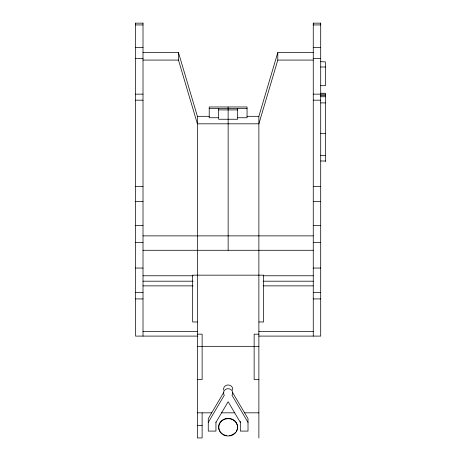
<?xml version="1.0" encoding="UTF-8"?>
<svg xmlns="http://www.w3.org/2000/svg" width="461" height="461" viewBox="0 0 461 461"><rect width="100%" height="100%" fill="white"/><g stroke="black" fill="none" stroke-linecap="round" stroke-linejoin="round"><path stroke-width="0.69" d="M258.875 437.95L258.875 116.316L277.793 52.577L313.261 52.577M277.793 52.577L277.793 60.08L258.875 123.819L197.394 123.819L178.476 60.08L178.476 52.577L143.008 52.577M223.931 392.086L208.263 418.657L208.263 431.087L215.944 431.087L215.944 421.999M208.263 422.403L224.294 395.221A4.587 4.212 0 0 1 225.124 389.741A4.587 4.212 0 0 1 231.145 389.741A4.587 4.212 0 0 1 231.975 395.221L248.012 422.403M215.944 422.403L228.137 401.733L240.325 422.403M135.563 23.154L143.008 23.154M313.261 23.154L320.706 23.154M135.563 24.934L143.008 24.934M313.261 24.934L320.706 24.934M135.563 47.454L143.008 47.454M313.261 47.454L320.706 47.454M135.563 58.414L143.008 58.414M313.261 58.414L320.706 58.414M143.008 60.08L178.476 60.08M277.793 60.08L313.261 60.08M320.706 67.001L325.437 67.001M320.706 85.683L325.437 85.683L325.437 61.912L320.706 61.659M320.706 93.266L325.437 93.266L325.437 161.598M135.563 94.148L143.008 94.148M313.261 94.148L320.706 94.148M320.706 94.217L325.437 94.217M320.706 95.398L325.437 95.398M320.706 96.741L325.437 96.741M135.563 100.175L143.008 100.175M313.261 100.175L320.706 100.175M320.706 102.901L325.437 102.901M209.219 108.41L247.05 108.41M218.675 109.908L237.594 109.908M178.476 52.577L197.394 116.316L209.219 116.316M247.05 116.316L258.875 116.316M218.675 117.751L209.219 117.751L209.219 106.981L247.05 106.981L247.05 117.751L237.594 117.751M320.706 133.557L325.437 133.557M320.706 155.449L325.437 155.449M320.706 160.987L325.437 160.987M135.563 186.417L143.008 186.417M313.261 186.417L320.706 186.417M135.563 201.497L143.008 201.497M313.261 201.497L320.706 201.497M135.563 225.475L143.008 225.475M313.261 225.475L320.706 225.475M143.008 235.882L313.261 235.882M135.563 242.572L143.008 242.572M313.261 242.572L320.706 242.572M143.008 250.283L313.261 250.283M135.563 268.054L143.008 268.054M313.261 268.054L320.706 268.054M143.008 275.776L193.101 275.776M263.168 275.776L313.261 275.776M143.008 281.198L193.101 281.198M263.168 281.198L313.261 281.198M143.008 285.866L193.101 285.866M263.168 285.866L313.261 285.866M135.563 292.654L143.008 292.654M313.261 292.654L320.706 292.654M135.563 298.924L143.008 298.924M313.261 298.924L320.706 298.924M197.394 321.985L192.663 321.985L192.663 275.165L263.606 275.165L263.606 321.985L258.875 321.985M143.008 331.505L197.394 331.505M258.875 331.505L313.261 331.505M197.394 334.162L202.125 334.162L202.125 379.576L197.394 379.576M258.875 334.162L254.144 334.162L254.144 379.576L258.875 379.576M197.394 336.098L135.563 336.098L135.563 23.05M258.875 336.098L320.706 336.098L320.706 23.05M197.394 346.332L258.875 346.332M197.394 412.826L211.703 412.826M221.487 412.826L234.782 412.826M244.566 412.826L258.875 412.826M197.394 425.388L202.125 425.388M232.696 392.697L248.012 418.657L248.012 431.087L240.325 431.087L240.325 421.331M313.261 23.05L313.261 336.098M237.594 108.41L237.594 119.249L218.675 119.249L218.675 108.41M228.137 106.981L228.137 250.283M202.125 412.826L202.125 437.95L197.394 437.95L197.394 116.316M143.008 23.05L143.008 336.098M223.66 390.092A4.587 4.212 0 0 1 228.137 384.964A4.587 4.212 0 0 1 232.615 390.092M219.943 431.34A9.456 8.684 0 0 1 228.137 418.311A9.456 8.684 0 0 1 236.326 431.34M235.64 432.285A9.456 8.684 0 0 1 231.174 435.224M230.581 435.391A9.456 8.684 0 0 1 229.371 435.61M226.898 435.61A9.456 8.684 0 0 1 225.688 435.391M225.095 435.224A9.456 8.684 0 0 1 223.406 434.521M222.375 433.887A9.456 8.684 0 0 1 220.272 431.824M223.406 434.867A9.456 8.684 0 0 0 237.594 427.347A9.456 8.684 0 0 0 223.406 419.821A9.456 8.684 0 0 0 223.406 434.867"/></g></svg>
